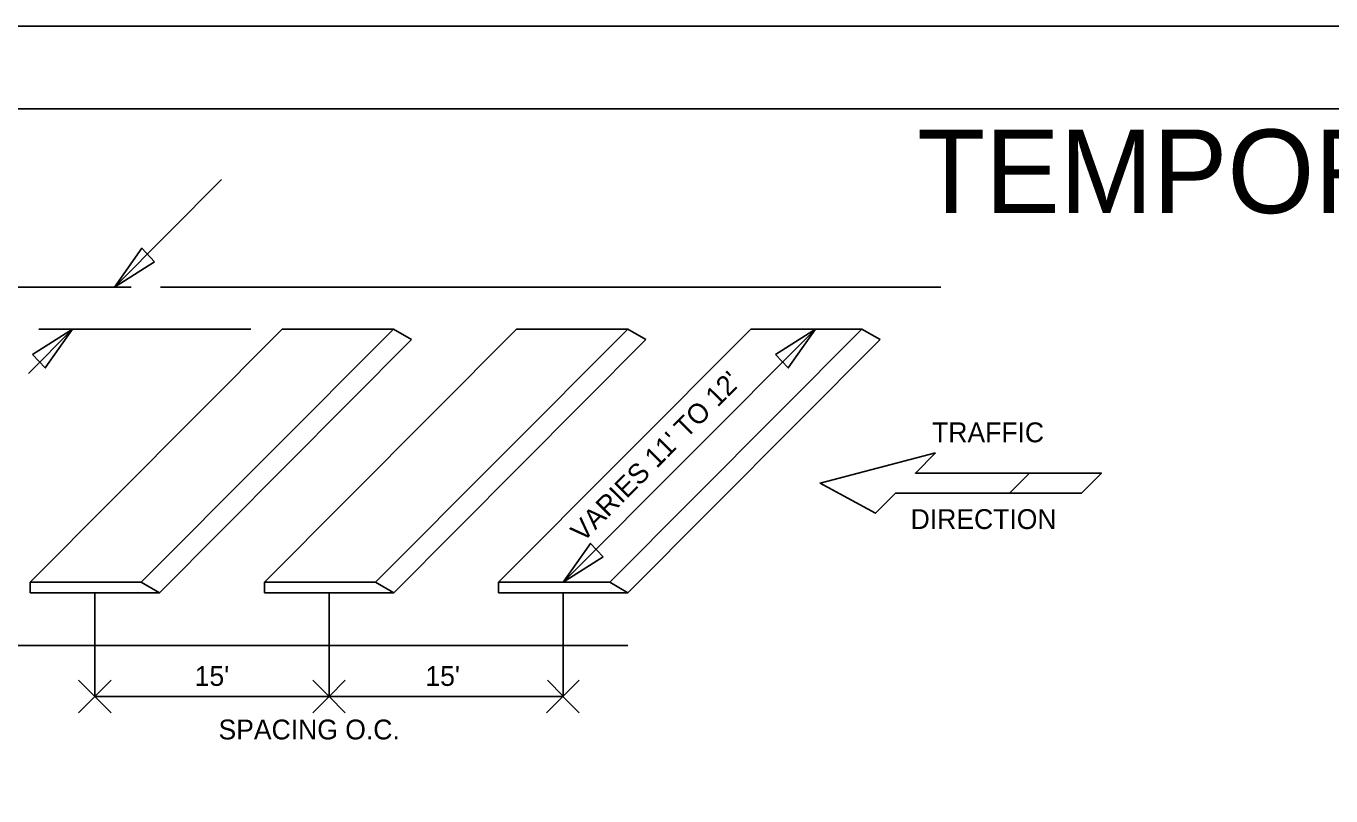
# Model space of a CAD drawing. Extents: x 0 to 34, y 0 to 22.
# Drawn here: x 4 to 11.89, y 17.34 to 22 of the extents above; entities that cross this region are included whole.
import ezdxf

# ---------------------------------------------------------------- set-up
doc = ezdxf.new("R2010")
doc.units = 0
for name, color, linetype in [('ANNO-SHT', 7, 'Continuous'), ('Level 1', 7, 'Continuous'), ('PlotBorder', 7, 'Continuous'), ('SHADE-GENERIC', 7, 'Continuous'), ('SHT-BNDRY', 7, 'Continuous'), ('SHT-FENCE', 7, 'Continuous')]:
    doc.layers.add(name, color=color, linetype=linetype)

msp = doc.modelspace()

# ---------------------------------------------------------------- linework, layer by layer
at = {"layer": 'Level 1'}
for p, q in [((4.532, 20.4226), (5.1799, 21.0731)), ((4.6335, 20.4226), (3.6056, 20.4226)), ((5.5471, 20.4226), (4.8111, 20.4226)), ((9.1634, 20.4226), (5.5471, 20.4226)), ((9.1634, 20.4226), (9.5316, 20.4226)), ((4.0109, 19.8995), (4.2782, 20.1679)), ((5.5471, 20.1679), (4.0217, 18.6365)), ((5.3568, 20.1679), (4.0751, 20.1679)), ((6.2197, 20.1679), (4.6943, 18.6365)), ((6.964, 20.1679), (5.4387, 18.6365)), ((6.2197, 20.1679), (5.5471, 20.1679)), ((7.6366, 20.1679), (6.1112, 18.6365)), ((6.3296, 20.1042), (6.2197, 20.1679)), ((8.381, 20.1679), (6.8556, 18.6365)), ((7.6366, 20.1679), (6.964, 20.1679)), ((8.7722, 20.1679), (7.2468, 18.6365)), ((9.0535, 20.1679), (7.5281, 18.6365)), ((7.7465, 20.1042), (7.6366, 20.1679)), ((9.0535, 20.1679), (8.381, 20.1679)), ((9.1634, 20.1042), (9.0535, 20.1679)), ((4.8042, 18.5728), (6.3296, 20.1042)), ((6.2211, 18.5728), (7.7465, 20.1042)), ((7.638, 18.5728), (9.1634, 20.1042)), ((9.4989, 19.4185), (8.8009, 19.2361)), ((9.3777, 19.2969), (9.4989, 19.4185)), ((10.0666, 19.2969), (9.3777, 19.2969)), ((9.9455, 19.1753), (10.0666, 19.2969)), ((10.0666, 19.2969), (10.5027, 19.2969)), ((10.3815, 19.1753), (10.5027, 19.2969)), ((8.8009, 19.2361), (9.1355, 19.0537)), ((9.1355, 19.0537), (9.2566, 19.1753)), ((9.9455, 19.1753), (9.2566, 19.1753)), ((9.9455, 19.1753), (10.3815, 19.1753)), ((4.6943, 18.6365), (4.0217, 18.6365)), ((4.0217, 18.6365), (4.0217, 18.5728)), ((4.8042, 18.5728), (4.6943, 18.6365)), ((6.1112, 18.6365), (5.4387, 18.6365)), ((5.4387, 18.6365), (5.4387, 18.5728)), ((6.2211, 18.5728), (6.1112, 18.6365)), ((7.5281, 18.6365), (6.8556, 18.6365)), ((6.8556, 18.6365), (6.8556, 18.5728)), ((7.638, 18.5728), (7.5281, 18.6365)), ((4.8042, 18.5728), (4.0217, 18.5728)), ((4.413, 18.5728), (4.413, 17.9459)), ((6.2211, 18.5728), (5.4387, 18.5728)), ((5.8299, 18.5728), (5.8299, 18.2544)), ((7.638, 18.5728), (6.8556, 18.5728)), ((7.2468, 18.5728), (7.2468, 17.9459)), ((4.0217, 18.2544), (3.1335, 18.2544)), ((7.638, 18.2544), (4.0217, 18.2544)), ((5.8299, 18.2544), (5.8299, 17.9459)), ((4.413, 17.9459), (4.315, 18.0443)), ((4.413, 17.9459), (4.5109, 18.0443)), ((5.8299, 17.9459), (5.7319, 18.0443)), ((5.8299, 17.9459), (5.9279, 18.0443)), ((7.2489, 17.9459), (7.1509, 18.0443)), ((7.2441, 17.9459), (7.3421, 18.0443)), ((4.315, 17.8475), (4.413, 17.9459)), ((7.2468, 17.9459), (4.413, 17.9459)), ((4.5109, 17.8475), (4.413, 17.9459)), ((5.7319, 17.8475), (5.8299, 17.9459)), ((5.9279, 17.8475), (5.8299, 17.9459)), ((7.1461, 17.8475), (7.2441, 17.9459)), ((7.3421, 17.8475), (7.2441, 17.9459))]:
    msp.add_line(p, q, dxfattribs=at)
for points in [[(4.7739, 20.5757), (4.6966, 20.6573), (4.532, 20.4226)], [(4.0362, 20.0148), (4.1135, 19.9331), (4.2782, 20.1679)], [(8.5302, 20.0148), (8.6075, 19.9331), (8.7722, 20.1679)], [(7.4887, 18.7896), (7.4115, 18.8712), (7.2468, 18.6365)]]:
    msp.add_lwpolyline(points, close=True, dxfattribs=at)
at = {"layer": 'PlotBorder'}
msp.add_lwpolyline([(0, 0.001), (34, 0.001), (34, 22.001), (0, 22.001)], close=True, dxfattribs=at)
at = {"layer": 'SHADE-GENERIC'}
for points in [[(9.4989, 19.4185), (8.8009, 19.2361), (9.1355, 19.0537), (9.2566, 19.1753), (9.9455, 19.1753), (10.0666, 19.2969), (9.3777, 19.2969)], [(9.9455, 19.1753), (10.3815, 19.1753), (10.5027, 19.2969), (10.0666, 19.2969)]]:
    msp.add_lwpolyline(points, close=True, dxfattribs=at)
at = {"layer": 'SHT-BNDRY'}
msp.add_lwpolyline([(1.25, 0.501), (33.5, 0.501), (33.5, 21.501), (1.25, 21.501)], close=True, dxfattribs=at)
at = {"layer": 'SHT-FENCE'}
msp.add_lwpolyline([(0, 22.001), (34, 22.001), (34, 0.001), (0, 0.001)], close=True, dxfattribs=at)

# ---------------------------------------------------------------- texts
at = {"layer": 'ANNO-SHT'}
msp.add_text('TEMPORARY TRAFFIC CONTROL PLAN SHEET', height=0.505464, dxfattribs=at).set_placement((9.3872, 20.8697))
at = {"layer": 'Level 1'}
msp.add_text("VARIES 11' TO 12'", height=0.12, rotation=45.1113, dxfattribs=at).set_placement((7.3656, 18.8733))
for s, p in [('TRAFFIC', (9.4781, 19.4834)), ('DIRECTION', (9.3484, 18.9585)), ("15'  ", (5.0171, 18.0095)), ("15'  ", (6.4129, 18.0095)), (' SPACING O.C.', (5.1166, 17.6857))]:
    msp.add_text(s, height=0.12, dxfattribs=at).set_placement(p)

doc.saveas('drawing.dxf')
